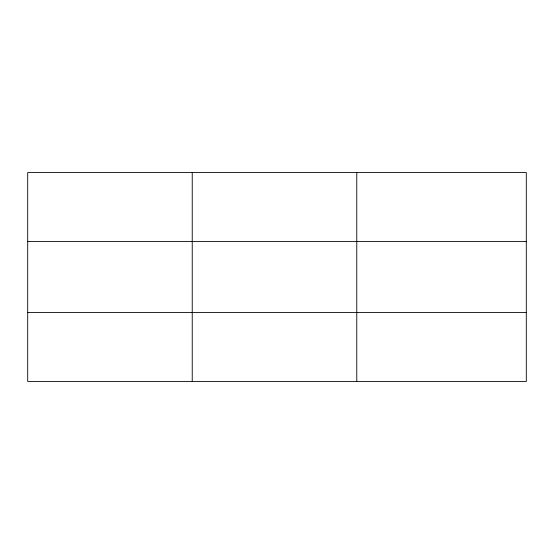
<?xml version="1.0" encoding="UTF-8"?>
<svg xmlns="http://www.w3.org/2000/svg" width="554" height="554" viewBox="0 0 554 554"><rect width="100%" height="100%" fill="white"/><g stroke="black" fill="none" stroke-linecap="round" stroke-linejoin="round"><path stroke-width="0.83" d="M192.238 381.415L192.238 172.585M356.776 381.415L356.776 172.585M526.3 312.504L526.3 381.415L27.7 381.415L27.7 172.585L526.3 172.585L526.3 312.504L27.7 312.504M27.7 241.496L526.3 241.496"/></g></svg>
